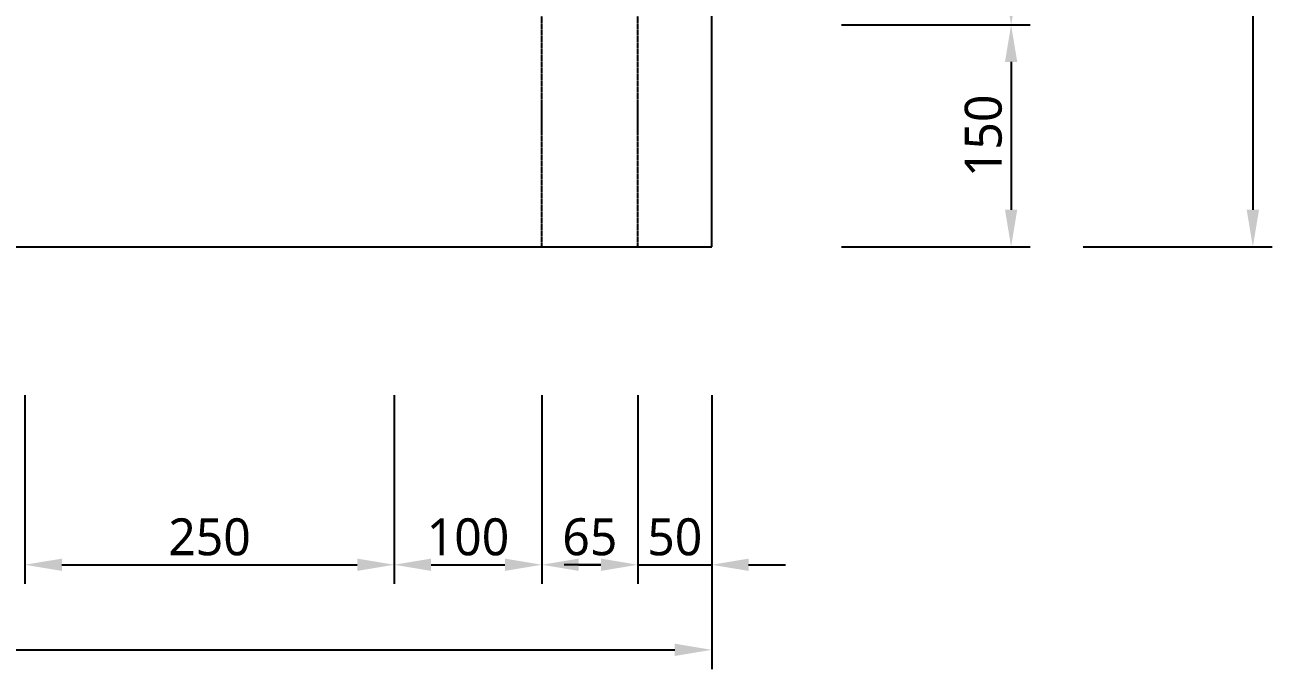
# Model space of a CAD drawing. Header units: millimetres. Extents: x -9013 to 516, y -36629 to 6082.
# Drawn here: x -3548 to -2703, y -28510 to -28075 of the extents above; entities that cross this region are included whole.
import ezdxf

# ---------------------------------------------------------------- set-up
doc = ezdxf.new("R2010")
doc.units = ezdxf.units.MM
doc.header["$LTSCALE"] = 0.05
doc.linetypes.add('CENTER2', pattern=[28.575, 19.05, -3.175, 3.175, -3.175])
doc.layers.get('0').update_dxf_attribs({"lineweight": 18})
doc.layers.get('Defpoints').update_dxf_attribs({"color": 140, "lineweight": 18})
doc.layers.add('2CONC', color=4, linetype='Continuous')
doc.layers.add('HWAT___5CS', color=3, linetype='CENTER2')
doc.styles.add('trebuchet_MS', font='trebuc.ttf')
doc.dimstyles.new('MGP', dxfattribs={"dimtxt": 2.5, "dimasz": 2.5, "dimexe": 1.25, "dimexo": 0.625, "dimtad": 1, "dimdec": 0, "dimtxsty": 'trebuchet_MS', "dimcen": 2.5, "dimclrt": 7, "dimadec": 0, "dimazin": 0, "dimtfac": 1, "dimtdec": 0, "dimtmove": 0, "dimatfit": 3, "dimfxl": 1.148294, "dimfxlon": 1, "dimarcsym": 2})

# ---------------------------------------------------------------- blocks, each defined once
blk = doc.blocks.new('*D585')
at = {"color": 0, "lineweight": -2, "transparency": 16777216}
for p, q in [((-5097.85, -28382.52), (-5097.85, -28510.35)), ((-3082.85, -28382.52), (-3082.85, -28510.35)), ((-5072.85, -28497.35), (-3107.85, -28497.35))]:
    blk.add_line(p, q, dxfattribs=at)
at = {"color": 0, "transparency": 16777216}
for points in [[(-5072.85, -28493.18), (-5072.85, -28501.51), (-5097.85, -28497.35)], [(-3107.85, -28493.18), (-3107.85, -28501.51), (-3082.85, -28497.35)]]:
    blk.add_solid(points, dxfattribs=at)
at = {"layer": 'Defpoints', "color": 0, "transparency": 16777216}
for p in [(-3082.85, -28165.37), (-5097.85, -28185.82), (-3082.85, -28497.35)]:
    blk.add_point(p, dxfattribs=at)
at = {"color": 7, "transparency": 16777216, "insert": (-4090.35, -28478.63), "char_height": 25, "attachment_point": 5, "style": 'trebuchet_MS'}
blk.add_mtext('2015', dxfattribs=at)
blk = doc.blocks.new('*D587')
at = {"color": 0, "lineweight": -2, "transparency": 16777216}
for p, q in [((-2994.95, -28074.67), (-2867.12, -28074.67)), ((-2880.12, -28099.67), (-2880.12, -28199.67)), ((-2994.95, -28224.67), (-2867.12, -28224.67))]:
    blk.add_line(p, q, dxfattribs=at)
at = {"color": 0, "transparency": 16777216}
for points in [[(-2884.28, -28099.67), (-2875.95, -28099.67), (-2880.12, -28074.67)], [(-2884.28, -28199.67), (-2875.95, -28199.67), (-2880.12, -28224.67)]]:
    blk.add_solid(points, dxfattribs=at)
at = {"layer": 'Defpoints', "color": 0, "transparency": 16777216}
for p in [(-3321, -28074.67), (-3321, -28224.67), (-2880.12, -28224.67)]:
    blk.add_point(p, dxfattribs=at)
at = {"color": 7, "transparency": 16777216, "insert": (-2898.84, -28149.67), "char_height": 25, "attachment_point": 5, "rotation": 90, "style": 'trebuchet_MS'}
blk.add_mtext('150', dxfattribs=at)
blk = doc.blocks.new('*D588')
at = {"color": 0, "lineweight": -2, "transparency": 16777216}
for p, q in [((-2994.95, -27624.67), (-2867.12, -27624.67)), ((-2880.12, -28049.67), (-2880.12, -27649.67)), ((-2994.95, -28074.67), (-2867.12, -28074.67))]:
    blk.add_line(p, q, dxfattribs=at)
at = {"color": 0, "transparency": 16777216}
for points in [[(-2884.28, -27649.67), (-2875.95, -27649.67), (-2880.12, -27624.67)], [(-2884.28, -28049.67), (-2875.95, -28049.67), (-2880.12, -28074.67)]]:
    blk.add_solid(points, dxfattribs=at)
at = {"layer": 'Defpoints', "color": 0, "transparency": 16777216}
for p in [(-3321, -27624.67), (-2880.12, -27624.67), (-3321, -28074.67)]:
    blk.add_point(p, dxfattribs=at)
at = {"color": 7, "transparency": 16777216, "insert": (-2898.84, -27849.67), "char_height": 25, "attachment_point": 5, "rotation": 90, "style": 'trebuchet_MS'}
blk.add_mtext('450', dxfattribs=at)
blk = doc.blocks.new('*D596')
at = {"color": 0, "lineweight": -2, "transparency": 16777216}
for p, q in [((-2831.27, -25874.67), (-2703.44, -25874.67)), ((-2716.44, -25899.67), (-2716.44, -28199.67)), ((-2831.27, -28224.67), (-2703.44, -28224.67))]:
    blk.add_line(p, q, dxfattribs=at)
at = {"color": 0, "transparency": 16777216}
for points in [[(-2720.61, -25899.67), (-2712.27, -25899.67), (-2716.44, -25874.67)], [(-2720.61, -28199.67), (-2712.27, -28199.67), (-2716.44, -28224.67)]]:
    blk.add_solid(points, dxfattribs=at)
at = {"layer": 'Defpoints', "color": 0, "transparency": 16777216}
for p in [(-3082.85, -25874.67), (-3082.85, -28224.67), (-2716.44, -28224.67)]:
    blk.add_point(p, dxfattribs=at)
at = {"color": 7, "transparency": 16777216, "insert": (-2735.16, -27049.67), "char_height": 25, "attachment_point": 5, "rotation": 90, "style": 'trebuchet_MS'}
blk.add_mtext('2350', dxfattribs=at)
blk = doc.blocks.new('*D610')
at = {"color": 0, "lineweight": -2, "transparency": 16777216}
for p, q in [((-3547.85, -28324.98), (-3547.85, -28452.81)), ((-3297.85, -28324.98), (-3297.85, -28452.81)), ((-3522.85, -28439.81), (-3322.85, -28439.81))]:
    blk.add_line(p, q, dxfattribs=at)
at = {"color": 0, "transparency": 16777216}
for points in [[(-3522.85, -28435.65), (-3522.85, -28443.98), (-3547.85, -28439.81)], [(-3322.85, -28435.65), (-3322.85, -28443.98), (-3297.85, -28439.81)]]:
    blk.add_solid(points, dxfattribs=at)
at = {"layer": 'Defpoints', "color": 0, "transparency": 16777216}
for p in [(-3547.85, -28074.67), (-3297.85, -28074.67), (-3297.85, -28439.81)]:
    blk.add_point(p, dxfattribs=at)
at = {"color": 7, "transparency": 16777216, "insert": (-3422.85, -28421.09), "char_height": 25, "attachment_point": 5, "style": 'trebuchet_MS'}
blk.add_mtext('250', dxfattribs=at)
blk = doc.blocks.new('*D611')
at = {"color": 0, "lineweight": -2, "transparency": 16777216}
for p, q in [((-3297.85, -28324.98), (-3297.85, -28452.81)), ((-3197.85, -28324.98), (-3197.85, -28452.81)), ((-3272.85, -28439.81), (-3222.85, -28439.81))]:
    blk.add_line(p, q, dxfattribs=at)
at = {"color": 0, "transparency": 16777216}
for points in [[(-3272.85, -28435.65), (-3272.85, -28443.98), (-3297.85, -28439.81)], [(-3222.85, -28435.65), (-3222.85, -28443.98), (-3197.85, -28439.81)]]:
    blk.add_solid(points, dxfattribs=at)
at = {"layer": 'Defpoints', "color": 0, "transparency": 16777216}
for p in [(-3297.85, -28074.67), (-3197.85, -28074.67), (-3197.85, -28439.81)]:
    blk.add_point(p, dxfattribs=at)
at = {"color": 7, "transparency": 16777216, "insert": (-3247.85, -28421.09), "char_height": 25, "attachment_point": 5, "style": 'trebuchet_MS'}
blk.add_mtext('100', dxfattribs=at)
blk = doc.blocks.new('*D612')
at = {"color": 0, "lineweight": -2, "transparency": 16777216}
for p, q in [((-3197.85, -28324.98), (-3197.85, -28452.81)), ((-3132.85, -28324.98), (-3132.85, -28452.81)), ((-3172.85, -28439.81), (-3157.85, -28439.81))]:
    blk.add_line(p, q, dxfattribs=at)
at = {"color": 0, "transparency": 16777216}
for points in [[(-3172.85, -28435.65), (-3172.85, -28443.98), (-3197.85, -28439.81)], [(-3157.85, -28435.65), (-3157.85, -28443.98), (-3132.85, -28439.81)]]:
    blk.add_solid(points, dxfattribs=at)
at = {"layer": 'Defpoints', "color": 0, "transparency": 16777216}
for p in [(-3197.85, -28161.97), (-3132.85, -28161.97), (-3132.85, -28439.81)]:
    blk.add_point(p, dxfattribs=at)
at = {"color": 7, "transparency": 16777216, "insert": (-3165.35, -28421.05), "char_height": 25, "attachment_point": 5, "style": 'trebuchet_MS'}
blk.add_mtext('65', dxfattribs=at)
blk = doc.blocks.new('*D613')
at = {"color": 0, "lineweight": -2, "transparency": 16777216}
for p, q in [((-3132.85, -28324.98), (-3132.85, -28452.81)), ((-3082.85, -28324.98), (-3082.85, -28452.81)), ((-3157.85, -28439.81), (-3182.85, -28439.81)), ((-3132.85, -28439.81), (-3082.85, -28439.81)), ((-3057.85, -28439.81), (-3032.85, -28439.81))]:
    blk.add_line(p, q, dxfattribs=at)
at = {"color": 0, "transparency": 16777216}
for points in [[(-3157.85, -28435.65), (-3157.85, -28443.98), (-3132.85, -28439.81)], [(-3057.85, -28435.65), (-3057.85, -28443.98), (-3082.85, -28439.81)]]:
    blk.add_solid(points, dxfattribs=at)
at = {"layer": 'Defpoints', "color": 0, "transparency": 16777216}
for p in [(-3132.85, -28197.45), (-3082.85, -28197.45), (-3082.85, -28439.81)]:
    blk.add_point(p, dxfattribs=at)
at = {"color": 7, "transparency": 16777216, "insert": (-3107.85, -28421.09), "char_height": 25, "attachment_point": 5, "style": 'trebuchet_MS'}
blk.add_mtext('50', dxfattribs=at)

msp = doc.modelspace()

# ---------------------------------------------------------------- linework, layer by layer
at = {"layer": '2CONC', "lineweight": -3}
for p, q in [((-3082.85, -28224.67), (-3082.85, -25874.67)), ((-5097.85, -28224.67), (-3082.85, -28224.67))]:
    msp.add_line(p, q, dxfattribs=at)
at = {"layer": 'HWAT___5CS', "color": 2}
for p, q in [((-3197.85, -28224.67), (-3197.85, -25874.67)), ((-3132.85, -28224.67), (-3132.85, -25874.67))]:
    msp.add_line(p, q, dxfattribs=at)

# ---------------------------------------------------------------- dimensions: what is measured, and where the dimension line sits
for base, p1, p2, picture, middle in [((-2716.44, -28224.67), (-3082.85, -25874.67), (-3082.85, -28224.67), '*D596', (-2735.16, -27049.67)), ((-2880.12, -27624.67), (-3321, -28074.67), (-3321, -27624.67), '*D588', (-2898.84, -27849.67)), ((-2880.12, -28224.67), (-3321, -28074.67), (-3321, -28224.67), '*D587', (-2898.84, -28149.67))]:
    dim = msp.add_linear_dim(base=base, p1=p1, p2=p2, angle=90, dimstyle='MGP', override={"dimscale": 100, "dimtxt": 0.25, "dimasz": 0.25, "dimexe": 0.13, "dimexo": 0.06, "dimgap": 0.06, "dimarcsym": 1})
    dim.commit()
    dim.dimension.update_dxf_attribs({"geometry": picture, "text_midpoint": middle})
for base, p1, p2, picture, middle in [((-3297.85, -28439.81), (-3547.85, -28074.67), (-3297.85, -28074.67), '*D610', (-3422.85, -28421.09)), ((-3197.85, -28439.81), (-3297.85, -28074.67), (-3197.85, -28074.67), '*D611', (-3247.85, -28421.09)), ((-3082.85, -28497.35), (-5097.85, -28185.82), (-3082.85, -28165.37), '*D585', (-4090.35, -28478.63)), ((-3132.85, -28439.81), (-3197.85, -28161.97), (-3132.85, -28161.97), '*D612', (-3165.35, -28421.05)), ((-3082.85, -28439.81), (-3132.85, -28197.45), (-3082.85, -28197.45), '*D613', (-3107.85, -28421.09))]:
    dim = msp.add_linear_dim(base=base, p1=p1, p2=p2, dimstyle='MGP', override={"dimscale": 100, "dimtxt": 0.25, "dimasz": 0.25, "dimexe": 0.13, "dimexo": 0.06, "dimgap": 0.06, "dimarcsym": 1})
    dim.commit()
    dim.dimension.update_dxf_attribs({"geometry": picture, "text_midpoint": middle})

doc.saveas('drawing.dxf')
